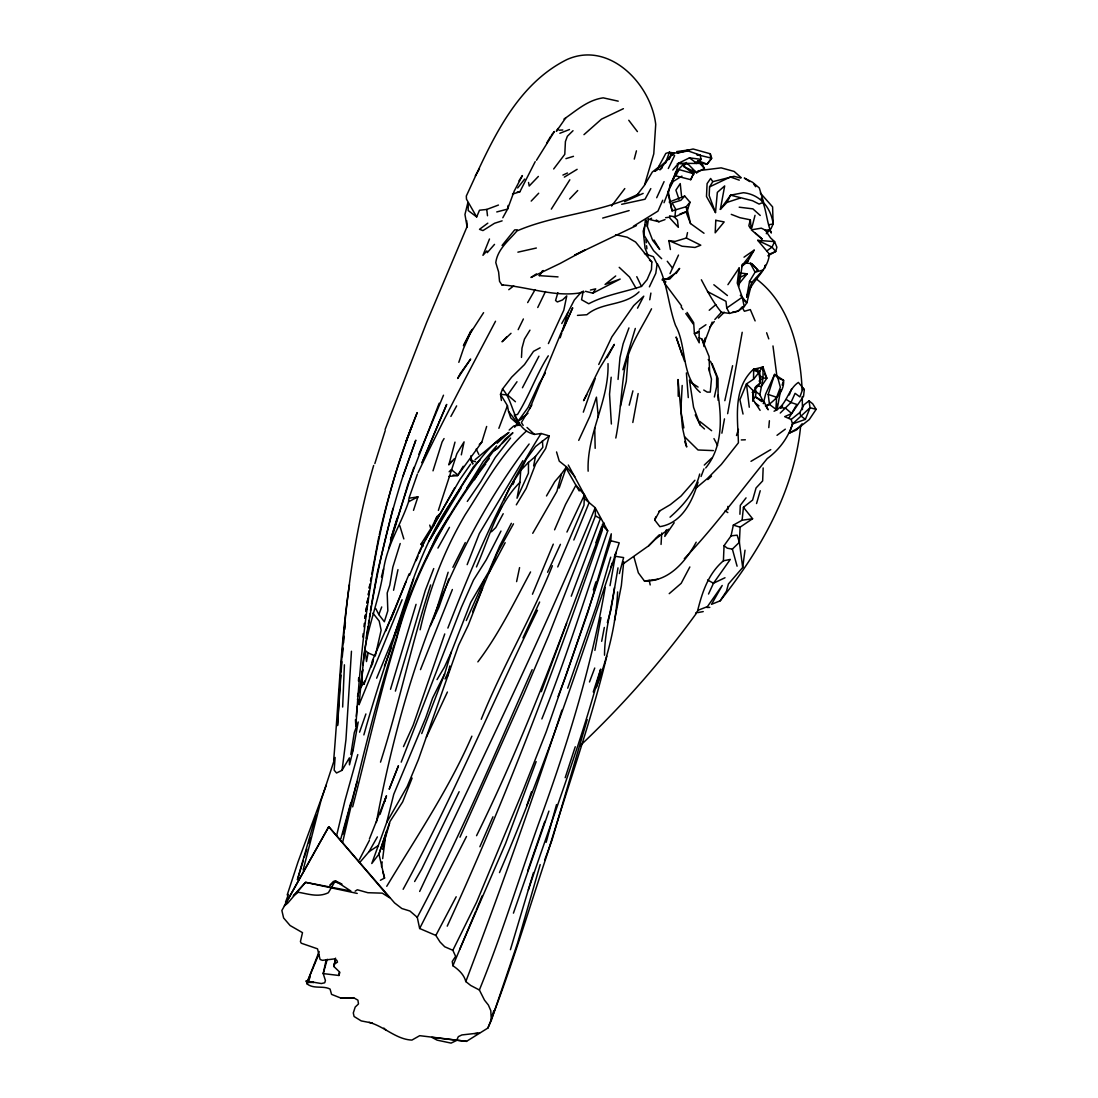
<?xml version="1.0" encoding="UTF-8"?>
<svg xmlns="http://www.w3.org/2000/svg" width="1098" height="1098" viewBox="0 0 1098 1098"><rect width="100%" height="100%" fill="white"/><g stroke="black" fill="none" stroke-linecap="round" stroke-linejoin="round"><path stroke-width="1.5" d="M468.201 203.006L468.201 210.542L476.669 216.937L479.497 210.226L486.757 209.444L498.451 205.052M762.973 369.944L762.973 367.02L754.82 368.997L758.155 369.202M542.426 440.751L542.824 447.284L535.508 456.425L528.495 462.354L528.426 473.183L517.034 498.218L519.93 482.338L520.726 470.397L526.313 459.197L535.481 446.584L549.274 435.906L541.108 433.504L534.452 434.41C512.78 429.277 514.989 402.815 502.527 389.021L511.613 377.204L524.473 364.591L533.532 351.333L540.134 347.805M727.919 284.67L739.105 268.022L738.885 286.153L742.234 265.332L754.134 250.166L744.019 257.179M743.03 414.056L739.901 399.713L746.475 383.902L753.53 379.235L753.667 369.093L759.706 371.536L760.406 382.873L753.708 391.231L752.748 401.141L752.94 390.394M608.018 363.616C609.17 401.003 586.565 433.902 588.144 471.193M557.743 566.939L583.985 505.217L584.465 494.91L568.311 465.03M763.179 403.529L764.181 403.419L764.222 401.992L755.355 396.817L756.234 391.808L754.779 387.731M763.165 467.94L762.643 480.91L756.055 487.965L752.61 500.057L743.442 507.303L742.097 520.232L733.327 525.132L731.062 535.879L724.062 545.637L723.404 560.804C707.881 574.034 701.924 593.222 697.299 612.039C662.423 660.323 622.964 705.232 579.689 746.146M342.658 707.03L344.415 664.812M740.807 178.027L733.958 176.325L712.794 181.664L709.569 186.88L709.184 195.65L715.498 212.573L717.337 192.37L724.68 185.919L720.343 209.375L726.945 202.416L730.595 195.169L743.415 192.713C760.173 194.47 771.07 207.797 773.143 223.992L770.837 229.043M739.915 514.262L740.299 505.355L746.05 497.874M615.566 234.711L627.191 237.209L635.591 242.027L651.814 261.942L651.471 269.586L647.12 279.606L641.465 286.427C623.966 292.219 605.3 294.978 588.748 303.762L581.569 299.727L583.258 291.011M743.442 507.303L752.583 518.736L740.121 527.15L739.379 542.275L742.687 567.501L728.427 583.985L726.478 591.163L720.164 600.839L711.545 604.312L722.21 585.481L707.4 606.645L698.52 610.063M682.187 385.467L680.829 410.638L683.834 427.891M521.468 357.426L521.989 348.121L524.446 339.145L529.963 330.141M357.468 699.151L359.101 704.587C365.716 627.315 379.153 549.947 403.035 475.942L415.813 440.161L402.897 476.408M661.051 544.43L661.723 533.038M351.456 651.251L345.952 739.668L342.054 770.316L336.537 772.992L334.163 770.192L335.11 757.483L320.945 800.785L303.144 870.041M763.673 401.992L765.622 394.1L774.598 374.391L777.851 378L780.376 387.306L776.629 397.284L775.888 409.266L769.478 404.435L768.188 394.443L774.598 374.391L783.615 380.333C784.411 391.629 775.215 399.919 766.926 405.958M718.119 400.317L718.023 378.481L712.108 363.658M340.929 675.16L337.525 725.586C342.329 638.089 348.725 549.961 373.663 465.47M341.149 671.798L341.835 661.723M617.625 591.932C616.047 624.817 607.661 657.057 596.132 687.815L600.771 672.539M566.225 674.872L595.761 587.938L610.776 540.738L611.27 533.806L587.883 612.286L546.186 731.886L522.977 790.67L476.628 902.144L452.856 950.292L455.615 956.372L452.239 961.464L452.911 965.732C458.635 969.671 464.029 974.571 465.813 981.571L470.699 985.455L479.373 989.998L484.493 1000.141L488.39 1005.054L490.792 1010.654L491.314 1020.358L487.896 1028.044L466.513 1041.357L431.816 1037.349L437.141 1040.149L451.086 1043.1L456.548 1040.492L458.346 1036.636L461.846 1034.947L479.551 1032.944M326.188 959.748L323.21 973.597L338.939 975.477L339.213 971.661L333.874 966.501L335.563 958.156M333.682 760.091C338.609 701.581 340.641 642.755 349.48 584.644M615.8 438.033C620.109 416.307 620.988 394.182 624.117 372.304C627.109 348.67 640.985 329.427 651.539 308.799M628.289 355.23L626.285 381.171L620.535 406.15M776.862 407.605L777.11 404.229M358.442 681.007L358.717 677.644M618.05 379.428L619.972 357.564L623.129 343.798L628.948 327.918M768.792 427.616L769.396 420.74M342.302 656.618L343.07 648.122M343.537 643.016L344.154 636.222M344.772 629.415L345.39 622.621M604.518 655.218C604.6 632.146 611.215 610.227 614.468 587.636M611.188 377.218L609.541 394.237L611.38 424.006M623.719 561.723L621.358 585.591L614.523 620.439M674.913 216.841L675.668 209.21L672.113 202.979L680.897 200.289L684.699 196.062L690.024 202.224L686.991 211.461L674.913 216.841L669.56 215.839M362.999 664.825C365.181 630.87 379.798 600.716 383.943 567.241C388.033 543.455 401.031 524.117 408.593 501.759L408.827 499.398M645.404 220.012L643.84 234.903L653.557 250.646L661.669 258.716M774.049 411.228C786.909 405.917 787.403 389.694 798.383 382.42L804.299 389.557L803.558 396.213L791.713 413.534L784.686 416.65L791.164 419.477L792.523 423.938L789.476 433.065L796.558 429.922L802.144 423.787M362.834 636.977L363.218 633.573M363.973 626.752L364.358 623.335M739.105 268.022L737.266 283.078L742.275 297.229L744.224 306.617L738.172 311.118L729.566 313.41L721.413 312.257C713.233 302.581 707.277 290.97 701.375 279.77M800.648 426.093C794.252 491.382 760.338 550.4 720.164 600.839M742.687 567.501L745.02 550.18M679.978 213.973L686.991 211.461L687.43 208.318M365.167 617.968L365.634 614.578M366.114 611.188L366.814 606.082M367.295 602.692L367.761 599.288M368.475 594.196L368.942 590.806M369.422 587.403L369.889 584.012M703.928 346.529L705.108 338.088M365.167 618.105L365.634 614.784M366.101 611.476L366.801 606.508M367.281 603.2L367.981 598.232M368.448 594.924L368.914 591.602M365.085 618.339L365.552 615.004M366.279 609.994L366.746 606.659M367.226 603.324L367.954 598.328M368.42 594.992L368.901 591.657M653.983 239.982L659.72 249.466L652.651 240.325L647.34 226.517L648.451 218.79M777.027 409.856L780.692 389.831M508.099 205.477L507.564 209.114L502.815 217.761M381.486 866.72L382.2 861.875M382.68 858.636L385.316 837.966L389.612 823.198M366.169 638.267L367.94 626.876M368.448 623.623L368.955 620.37M369.463 617.117L369.971 613.864M370.479 610.612L371.234 605.739M610.021 585.673L615.978 552.308L614.455 556.741M359.54 691.356L362.971 669.821M764.181 403.419L759.843 394.772L763.069 378.083L762.973 367.02L760.571 368.104M559.143 488.075L566.486 466.911L559.253 461.133L556.549 451.951M617.996 567.872L610.831 610.433L607.345 622.566M376.326 822.498C401.607 688.13 445.308 554.023 529.126 444.017M649.755 299.795L650.894 293.07M371.275 666.925L372.428 660.543L394.841 609.129M727.645 413.671L742.207 332.296M353.172 749.865L358.195 721.976L354.283 732.627L350.825 754.477L353.172 749.865L349.466 764.839L349.384 757.867L342.054 770.316M767.845 255.82L775.737 251.483L776.876 247.187L774.584 241.629L757.744 240.338L769.396 254.146C767.955 271.22 750.661 280.813 746.681 296.94L749.522 281.459L755.095 272.18L757.867 270.012L751.952 263.808L745.35 262.793M721.88 433.175L724.474 418.873M371.536 604.065L377.369 572.319L393.002 508.347M632.819 422.483L638.144 393.551M594.896 650.373L600.963 617.584M370.506 580.732L371.124 577.466M371.755 574.185L378.879 536.538M368.132 652.912L366.499 661.545L365.209 650.455L368.132 652.912L375.269 655.986L381.143 630.211L379.194 621.07L372.936 613.151M605.204 587.471C592.042 663.768 569.409 738.062 543.277 810.804C521.344 870.33 503.351 931.2 479.373 989.998M601.677 641.301L604.325 627.466M699.014 337.676L701.965 339.131L703.653 344.415L704.587 339.529M705.712 467.94C722.415 447.531 721.908 419.765 718.133 395.129M533.628 465.95L535.508 456.425M384.931 801.389L385.576 798.232M461.325 454.846L464.083 441.863L456.892 453.639L438.376 510.378M516.609 581.611L519.574 567.611M393.564 590.244L397.97 569.642M372.332 664.551L373.416 659.541L364.056 684.205M670.411 249.521L668.847 240.599L675.092 241.436L686.346 238.033L687.513 232.598M382.612 849.413L386.661 830.98L378.934 854.12L371.783 863.522L386.674 822.498L393.77 794.266L425.736 717.763L432.612 698.026L444.621 673.966L451.374 651.951L470.781 602.335L488.583 571.962L499.563 546.269L511.366 523.307M714.359 396.982L716.596 386.935L716.651 376.587L710.763 361.777L708.21 359.622M724.831 400.674L732.599 365.703M447.435 676.464L449.823 665.978M333.874 966.501L335.37 959.954M342.741 841.878C358.689 773.17 374.843 704.394 396.598 637.224C414.097 568.476 451.333 507.386 493.482 451.1L499.686 446.008M606.81 656.151C590.806 722.415 567.666 786.717 547.984 851.87C528.399 910.709 510.735 970.234 487.896 1028.044M666.349 529.867L664.798 536.428L674.186 522.73M336.564 835.798L344.909 800.799L357.783 754.601M750.867 286.537L746.901 302.732L744.224 306.617M379.29 534.877C388.665 493.208 401.333 452.307 417.185 412.642L405.903 441.794L412.038 425.681C374.734 521.509 362.409 624.46 355.848 726.396L355.45 719.643M670.549 183.544L668.051 193.495L672.072 210.885L686.168 206.726L690.024 202.224M731.268 214.357L739.874 217.692L750.346 219.82L748.836 225.749L750.483 228.494M751.718 228.247L755.026 215.332M629.209 405.189L632.915 390.861M381.418 576.999L383.518 568.874M342.837 834.37L348.505 812.479M574.789 476.587L566.486 466.911L561.449 473.883L556.906 491.382L532.736 533.312M356.301 716.363L357.111 706.289M352.664 806.852C367.089 751.128 379.496 694.924 396.337 639.86C413.246 575.366 445.376 516.499 485.824 463.836M634.273 159.086L636.442 150.851M610.721 557.18L596.42 605.972L567.707 688.185M619.354 573.581L623.623 557.578L615.347 556.302M297.393 879.58L316.046 815.141M454.215 458.868L448.89 464.674L454.997 442.123M664.029 202.718L676.272 171.398L678.509 163.259L689.475 157.838L701.032 159.347L700.126 155.106L687.06 150.577L677.439 153.253M546.131 842.317L556.521 804.573M340.764 838.982L350.811 802.816M420.136 629.772C429.291 589.297 444.114 550.427 465.223 514.674C484.04 485.741 500.414 454.394 526.45 431.047M587.21 719.588L551.882 840.519L544.635 860.201M388.651 548.575L408.099 483.806L439.186 403.241M765.292 265.222L764.414 268.351L765.21 265.551M348.903 810.914L357.015 782.05M467.775 203.034L464.962 214.467L467.172 227.382L466.677 220.671M395.39 691.109L425.269 590.532L433.737 568.572M327.245 959.281L323.21 973.597L325.406 980.459L324.747 982.765L321.343 983.547L306.205 981.008L307.22 984.041C314.152 989.271 322.839 985.4 330.059 989.051L331.555 994.376L340.902 998.082L353.638 997.725L357.921 1000.168L358.483 1003.943L355.189 1007.086L353.295 1012.96L354.078 1016.487L361.215 1020.907L372.4 1023.075M540.189 864.593L517.652 942.757L491.314 1020.358M433.875 618.078L448.135 572.25M476.45 566.939C489.255 537.91 496.872 505.574 519.93 482.338M549.274 435.906L545.679 448.506L535.673 463.905L526.148 488.5L516.321 504.819M756.549 503.543L760.228 490.737M430.663 584.932C411.558 643.346 399.233 703.653 380.512 762.149M622.882 369.738L635.303 328.453M644.979 225.076L643.208 231.129L645.075 248.285L648.3 255.82M338.939 975.477L339.886 972.238M557.894 292.686L555.574 300.481L557.345 301.964L562.505 299.96L566.76 295.897L563.809 310.171L548.396 343.578M562.3 331.404L567.858 312.601L574.35 299.974L581.501 291.876M510.419 949.701L533.491 872.567M698.054 482.146C692.481 501.402 681.666 523.279 659.871 526.656L654.696 519.999L655.767 516.925M397.133 518.132L390.531 539.873L413.905 467.336M297.531 879.512L303.377 860.338M304.352 857.14L306.795 849.152M308.744 842.756L310.212 837.966M363.863 734.919C378.577 682.174 396.9 630.774 413.713 578.701M357.495 696.393L359.636 689.407L364.893 681.021M561.915 710.09C532.146 801.334 499.796 891.809 465.813 981.571M782.147 385.082L783.121 381.912M448.766 476.422L457.66 475.558L481.775 442.233L486.661 426.463M400.207 543.524L392.837 567.144L389.804 585.097L387.196 593.002L387.827 610.776L384.341 621.743L378.837 614.592L375.763 608.594M374.843 463.576L385.206 430.622M433.01 470.836L442.11 441.931L444.059 438.569M736.497 435.522L738.46 429.345M416.06 604.339L390.504 689.283M444.745 633.944L413.15 725.284L403.488 746.626M394.347 635.618C408.703 591.218 422.318 546.131 448.121 506.7C466.623 480.485 480.704 449.974 508.964 432.434L497.051 443.317M593.332 589.928L595.953 581.816M544.814 821.318L527.63 871.112M565.182 777.713L575.256 746.75M287.196 894.966L297.97 862.067L326.298 785.084M413.493 510.337L417.926 496.872L408.95 498.231L417.391 474.199M657.935 169.229L658.882 166.347M584.369 498.602L595.212 507.715L607.729 530.842C586.099 593.647 566.692 657.29 541.863 718.929M560.158 337.786L561.764 332.996M528.371 889.888C552.843 816.445 580.911 744.06 600.702 669.107L593.249 691.96M492.247 1015.348L493.839 1010.64M458.827 362.326L463.48 348.642L470.273 333.298L483.587 312.656M433.751 525.915L436.935 516.595L440.559 513.274M526.711 805.877L531.542 791.713M610.9 567.103L612.423 562.67M359.568 732.174L365.895 713.961M380.032 814.359L386.496 795.762L369.395 839.037M448.821 578.948L438.98 607.139L430.485 625.613M746.681 296.94L751.759 282.433L763.096 270.026L755.095 272.18L750.346 263.383M595.13 378.728L583.312 412.162M513.425 913.152L548.931 811.079M482.598 588.336L468.146 625.448L458.607 645.253L418.434 759.514L407.18 786.552L386.674 822.498M595.898 542.673L601.58 526.752M699.687 474.034C695.432 491.712 683.285 505.451 670.027 517.185M536.153 761.628L505.615 843.429L459.705 949.358M541.328 691.685L566.637 623.403M665.388 163.328L669.409 152.279L674.392 153.116M404.778 606.48L393.853 636.373L376.655 678.18M803.022 388.376L799.879 396.9L795.089 393.345L790.972 402.499L780.253 413.04M384.437 666.115L391.561 647.024M420.493 669.629L452.376 589.502M419.669 891.452C479.442 764.181 542.028 637.965 595.212 507.715L595.418 515.882L548.767 635.344L523.691 694.403L459.966 837.198M385.11 429.483L426.559 322.647L467.323 226.01M571.262 596.2L600.386 518.572L595.418 515.882M589.489 681.968L594.745 668.037M378.837 614.592L381.72 606.961M285.521 902.144L288.431 894.472M498.863 428.316L507.441 405.697L500.51 394.306L502.527 389.021M558.045 696.53L565.662 676.45M444.621 673.966L421.728 733.574M703.653 344.415L712.177 322.071M701.059 476.491L703.969 468.901M789.284 394.937L791.685 388.747M467.158 564.646L479.318 533.573L522.868 460.666M307.687 980.83L319.161 951.513M447.874 628.07C473.869 561.037 502.513 494.375 541.108 433.504M385.769 630.938L409.197 573.787M412.121 778.098L402.65 801.897L389.982 821.482L378.934 854.12L384.547 878.084L380.416 880.267M402.088 599.741L359.101 704.587M452.911 965.732L475.599 911.628M489.502 238.993L482.955 255.326L486.908 250.879M401.209 762.136L461.421 607.249L473.526 580.019L486.236 559.843L500.976 531.075M684.315 558.649C714.4 527.287 739.75 492.096 767.241 458.58C779.017 449.974 788.103 437.869 792.523 423.938L805.369 419.395L810.077 407.729L808.965 400.866L803.942 404.805L799.797 412.546L791.164 419.477M390.723 619.972L405.999 581.789M529.758 408.648L560.474 334.355L572.703 307.783L563.096 329.743M552.39 565.731C531.391 618.147 502.335 666.884 481.253 719.286M573.829 540.01L589.091 502.747L584.465 494.91L575.915 485.234L566.252 468.366M318.681 954.478L307.728 980.843M472.634 611.737L497.312 552.884L513.493 523.815M409.472 575.325L420.095 549.741L454.668 487.896M484.383 579.909L466.279 620.562M476.257 910.05L482.159 895.858M418.86 454.325L443.496 395.211M307.22 984.041L310.267 976.74M416.101 560.707L418.009 556.206M419.285 553.2L423.746 542.714L420.987 544.196L423.142 546.173M553.282 544.141L532.461 594.224M447.408 692.028L426.436 737.074M532.146 669.684C495.335 752.871 459.993 836.964 417.281 917.352L419.642 928.496L435.851 935.427L440.051 942.015L444.731 946.778L452.856 950.292M644.595 184.821L653.777 153.83L655.726 124.431C651.045 84.285 609.514 40.475 566.939 59.553C514.001 85.905 490.01 145.142 466.321 196.007L466.485 199.205L476.669 216.937M554.586 529.812L565.525 504.449L575.915 485.234L579.195 490.957M499.494 872.594C545.761 765.086 582.695 653.955 619.231 542.837L610.776 540.738M566.939 532.05L584.465 494.91M479.881 846.723L492.961 816.802M662.725 200.248L657.949 211.118L633.422 226.257M670.604 184.286L676.272 171.398M359.279 859.83L369.353 840.45M418.05 472.73C442.316 421.467 468.983 371.632 495.527 321.247M670.013 273.649L678.495 255.079M425.928 559.5L427.987 554.957M429.359 551.923L436.222 536.771L448.972 516.266M447.229 926.149C506.658 797.34 556.315 664.331 602.308 530.224L602.198 526.848M656.7 197.736L664.07 181.623M451.374 651.951L444.498 667.008L437.031 679.607M690.724 179.688L693.497 173.662L679.017 169.559L675.778 175.845L690.724 179.688L693.497 173.662L692.605 169.504M471.879 736.168C448.931 789.064 416.403 837.047 386.757 886.292M547.586 572.278L560.419 544.347M708.526 594.032L713.494 583.23L730.28 559.417L723.404 560.804M578.728 440.38L589.942 416.156L596.434 397.16L598.286 417.034M476.559 835.702C526.464 734.548 564.646 628.44 603.941 522.895L602.143 525.16L607.729 530.842M522.964 637.911L539.64 602.02M503.735 500.29L509.458 488.006L520.726 470.397L528.495 462.354M512.491 194.113L519.876 191.779L535.206 161.639M537.498 610.214C492.082 702.967 452.568 798.507 403.144 889.27M649.385 286.853L655.794 273.32L657.084 264.179L653.406 256.74L644.43 253.556M598.753 364.481L611.861 336.866L633.683 305.628L643.771 296.172L637.513 308.181M445.019 678.935L449.755 668.998M431.198 528.577L436.935 516.595M668.874 159.526L672.552 153.418L687.54 151.085M537.745 307.509L545.473 291.546M459.142 791.699L421.797 868.985L414.619 881.529M466.499 836.484L419.642 928.496M518.16 329.647L523.389 318.969M668.311 168.516L674.597 155.683L672.552 153.418M452.884 567.323L465.264 542.577M522.442 387.759L538.94 356.191M497.051 516.046L501.539 507.07M512.793 484.643L514.289 481.651M456.178 896.778L435.851 935.427M505.162 542.687L489.008 572.964M669.972 185.727L676.094 173.758M530.567 571.934C514.139 602.514 498.876 634.136 477.863 661.874M689.846 566.966L681.158 583.367L669.217 593.661M503.2 513.713L495.802 527.534L491.465 531.775M557.921 128.48L556.37 131.348L565.827 117.747M607.098 357.728L614.331 344.36L599.453 368.516L583.587 400.674L586.854 394.758M450.88 416.43L456.644 405.889M650.812 188.609L645.02 199.232L621.674 204.297M437.937 548.094L449.466 527.342M654.696 519.999L659.816 510.79M561.764 323.526L567.858 312.601M670.205 186.948L673.294 181.39L681.94 176.119M425.242 539.749L460.144 479.25L470.548 464.262M430.224 539.393L450.029 504.133L473.567 466.636L480.251 459.609M360.377 861.752L369.01 851.691L377.383 836.896M741.754 266.539L747.903 261.132L754.134 250.166M527.671 302.595L535.069 289.694M428.838 541.589L461.242 487.759M546.488 495.967L554.778 481.651L561.449 473.883M788.789 418.311L796.146 405.629M569.835 179.784L551.306 209.128M546.694 143.083L550.729 136.262M545.363 373.073L539.338 383.243L528.083 407.482L518.174 421.152L525.201 415.648M759.706 371.536L753.53 379.235M475.31 175.845L479.442 168.886M474.432 479.702L477.836 474.007M463.205 466.266L457.66 475.558L453.145 474.981M531.844 404.997L521.385 422.524L523.183 425.434M536.497 160.267L554.421 131.499L551.539 134.903M466.952 487.718L483.161 461.544L496.584 445.925M420.987 544.196L430.841 528.536L429.716 525.119M518.97 180.827L522.401 175.57L514.235 191.052L507.564 209.114L496.749 211.941M585.481 291.313L592.865 293.166L595.692 288.856L590.45 290.037M558.031 276.888L539.255 275.639L542.563 270.657M514.674 427.246L517.474 423.032L508.539 411.366L507.441 405.697M696.187 542.192C685.509 561.792 668.806 581.693 644.43 581.007L638.336 572.813L633.889 556.782M696.008 162.106L707.098 164.165L711.669 158.208L710.296 153.789L693.099 148.999L678.262 152.444M808.965 400.866L812.726 403.803L816.13 409.362L809.267 419.56L799.646 427.095L789.476 433.065M676.162 273.484L679.648 268.392L670.192 278.549L665.608 279.578L674.748 273.841M467.295 501.415L480.718 481.871L495.28 457.468L510.584 438.088M686.415 162.449L683.615 166.471L696.654 172.757L704.422 168.474L701.732 163.231L698.904 161.571M548.286 355.834C536.387 374.391 529.291 395.774 517.46 414.536L514.235 414.934L519.903 424.94L513.713 426.01L509.17 430.059M501.415 400.482L500.51 394.306L507.605 395.006L516.993 381.747M720.343 209.375L730.595 195.169L752.555 200.742L759.102 204.077L763.59 202.183L759.308 187.964L752.542 182.295L744.293 178.068L749.756 181.582M752.775 400.29L755.355 396.817L761.655 401.539M362.011 671.207L362.162 681.556L360.624 683.615L361.036 686.909M671.015 155.038L659.816 169.861L662.108 167.912M755.451 386.867L760.406 382.873L758.883 372.936L753.667 369.093C732.558 388.363 737.801 417.432 738.405 442.81L721.304 464.454L707.579 478.357L695.871 488.267M553.68 168.968L564.784 154.31L565.415 141.532L567.364 136.262L573.019 130.703M611.559 206.026L624.803 188.568M636.662 195.471L644.32 185.493L652.294 172.057L658.32 167.321L665.813 153.404L669.409 152.279L672.498 155.257M780.651 408.332L782.6 405.835M517.68 187.95L524.679 179.056M486.29 462.299L489.283 458.511M709.637 327.369L714.29 321.494M539.255 275.639L543.304 270.547M502.074 245.458L514.688 229.894L517.282 229.825M698.424 170.588L696.654 172.757L687.554 163.602M738.858 284.011L747.148 273.855L740.697 273.059M538.377 176.435L529.195 186.015L528.536 182.46M672.813 170.025L678.509 163.259L696.901 163.465L701.032 159.347L696.901 163.465L689.475 157.838M759.253 371.44L762.973 367.02L766.871 378.234L761.147 386.633L756.742 385.659M766.28 233.696L769.602 229.88L771.359 232.982C766.473 221.837 766.541 208.894 761.189 198.23M487.265 252.664L494.512 244.387M694.91 480.251L681.048 496.049L670.329 504.641L658.8 511.448M714.853 319.477L721.413 312.257M448.89 464.674L451.964 461.297M506.603 337.004L502.047 341.794L511.009 333.312M531.199 201.085L538.693 193.234M569.656 198.944L577.726 190.53M742.413 306.726L738.172 311.118L732.366 312.23M676.272 171.686L684.356 163.396M648.671 545.802L659.225 535.124L648.671 545.802L622.758 564.125M502.088 443.606L512.89 432.763L505.368 438.953L497.627 448.506L493.482 451.1M792.523 423.938L810.077 407.729L816.13 409.362M718.421 318.077L724.282 312.244M767.351 232.103L769.602 229.88L765.196 230.086L761.326 228.164L751.307 229.853L762.232 239.117L755.451 233.174M449.137 471.769L451.319 469.628L457.564 474.638M724.062 545.637L727.288 548.204L732.366 549.11L739.379 542.275L737.129 535.165L731.062 535.879M696.887 333.298L699.124 331.157L699.206 342.823L694.403 333.641L693.662 322.675L687.046 312.395M704.271 465.072L711.559 458.195M707.812 479.579L711.504 476.148M669.602 158.126L654.833 171.343L657.688 169.504M583.971 134.656L601.498 119.147L623.403 108.675M479.277 444.429L481.775 442.233M475.091 459.719L501.608 437.484M675.352 172.757L679.017 169.559M709.226 310.267L715.855 304.613M518.174 421.152L527.973 413.301M615.704 275.969L605.067 284.451L620.178 279.07L592.865 293.166M508.772 289.694L513.727 285.878M759.102 381.047L763.069 378.083L766.871 378.234L764.537 374.144M777.013 435.316L785.317 429.153M487.814 223.168L479.497 229.331L482.942 230.58L494.525 223.278L502.115 220.849M742.234 265.332L747.903 261.132M655.588 538.789L668.641 529.236M766.761 250.975L772.031 247.132L774.584 241.629L770.563 237.882L765.196 230.086M744.307 300.55L746.901 302.732L742.275 297.229L726.739 308.03L729.566 313.41M699.302 329.249L705.945 324.733M369.01 851.691L378.357 845.542M536.483 273.896L530.965 277.478L560.2 263.424L585.632 249.658L574.707 255.134L636.456 225.57M355.121 891.192L357.358 889.764L367.871 892.715L382.296 893.154L389.516 897.711L328.769 826.725L284.355 905.877L287.758 903.132L305.56 882.325L350.825 891L335.343 880.898L329.867 885.359L333.476 881.351L341.931 884.137L335.343 880.898L328.371 892.715C318.296 897.642 308.387 893.937 298.258 892.249L293.262 895.803L305.56 882.325L357.207 893.415M333.806 964.469L337.47 962.15L336.866 960.393L334.574 958.897L322.4 960.338L320.081 959.474L317.528 948.837L301.25 943.209L300.427 941.604L302.499 932.655L290.105 925.532L283.613 917.969L281.87 910.489L328.769 826.725L394.553 902.913L401.827 908.513L409.925 911.024L417.281 917.352M564.345 177.121L577.136 169.312M695.583 613.068L697.299 612.039M750.991 461.325L770.769 449.604M563.974 119.078C576.313 110.706 587.457 100.11 603.2 97.846L618.215 101.167M639.022 291.89C623.952 306.383 601.937 301.799 586.881 314.728L577.466 315.387M650.318 218.914L651.581 218.228M694.403 333.641L699.124 331.157M408.593 501.759L417.926 496.872M739.613 277.643L747.148 273.855M724.996 577.74L713.494 583.23L707.579 579.991M709.569 186.88L730.417 176.97L739.297 180.168M562.917 175.076L567.46 173.004M624.529 201.675L643.154 193.399M769.396 254.146L775.737 251.483L772.031 247.132L757.744 240.338M638.803 193.852C600.469 213.355 556.123 214 516.952 230.951C508.731 240.586 497.49 249.315 495.788 262.614L498.616 271.975L499.549 281.363L501.868 284.89C529.209 286.866 556.576 298.285 584.136 292.109M669.176 202.073L684.699 196.062M559.87 133.27L569.478 129.537M648.122 219.12L658.951 221.769L665.004 219.586M742.193 264.426L746.613 262.93M726.945 202.416L740.176 198.079M765.292 405.807L769.478 404.435M565.937 158.647L573.485 156.328M602.692 218.077L629.127 210.569M692.042 172.029L694.924 171.302M517.885 252.169L536.359 248.024M697.93 612.56L703.228 611.586M768.778 224.733L773.143 223.992L772.594 206.877L760.269 192.974M699.934 170.492L721.139 167.857L734.137 171.425L741.068 177.574M644.43 581.007L657.702 579.277M752.144 392.411L756.234 391.808L759.843 394.772M742.097 520.232L752.583 518.736M676.684 151.593L688.446 150.001M517.089 192.164L519.876 191.779M501.868 284.89L502.953 284.739M665.594 217.692L669.876 217.143M474.761 1033.657L477.699 1033.314M662.396 279.167L670.192 278.549M340.902 998.082L353.638 997.725M558.964 130.223L562.821 129.989M741.301 439.941L745.336 439.79M706.865 607.469L709.788 607.372M677.315 163.602L688.35 163.945M713.384 450.605L698.026 449.988L684.644 436.798M697.148 154.914L700.126 155.106M694.938 163.108L700.057 163.506L704.422 168.474M739.187 207.193L752.885 208.867L760.241 215.469M466.513 1041.357L419.711 1035.675L411.915 1040.081C396.145 1039.463 384.163 1026.328 369.052 1022.348M780.211 407.289L785.825 408.442L791.713 413.534M696.777 154.543L711.669 158.208L707.098 164.165L697.642 160.569M733.327 525.132L740.121 527.15M470.905 455.752L471.015 460.391L475.612 461.764M797.326 404.627L790.972 402.499L786.264 399.411M768.188 394.443L776.629 397.284M777.851 378L783.615 380.333M668.847 240.599L682.064 246.213L694.993 247.462L700.771 245.197L686.346 238.033M749.522 281.459L751.759 282.433M662.108 279.949L665.951 281.966M707.483 291.533L725.984 301.332L726.739 308.03M703.749 390.037L707.208 392.096L710.269 392.11L711.463 379.098L708.567 368.091M689.64 381.624L698.081 387.059M656.247 219.971L658.951 221.769M725.215 510.776L727.809 512.601M686.181 212.285L690.505 223.553L704.01 233.256M697.381 161.543L700.057 163.506M684.095 166.622L693.497 173.662M755.246 403.021L758.993 405.862M519.313 425.516L510.721 417.83L508.539 411.366M649.494 260.144L651.814 261.942M805.369 419.395L800.703 415.771L799.797 412.546M759.665 375.42L763.069 378.083M699.769 421.412L711.628 430.704M713.837 284.753L727.425 295.554M507.605 395.006L515.442 401.744M802.103 387.621L804.299 389.557M755.74 278.521C789.86 303.734 800.181 349.837 802.171 389.941M695.24 414.852L700.181 425.022L704.477 428.961M527.026 427.465L534.452 434.41M619.203 267.336L629.525 277.012L636.236 288.596M750.73 263.081L757.867 270.012M740.327 295.307L742.275 297.229M673.87 216.526L677.425 220.135L678.344 227.341L669.602 217.843M753.708 391.231L746.475 383.902L749.275 407.221M700.236 392.398C680.884 375.996 687.06 346.543 675.517 325.406C668.215 305.354 667.46 282.447 657.373 263.781M383.875 1028.085L385.933 1030.185M669.409 152.279L671.29 154.557M628.756 120.272L637.416 131.609M667.268 261.269L672.525 268.09M753.667 369.093L755.081 370.932M664.002 282.419L681.611 305.971M362.162 681.556L364.193 684.301M753.846 184.231L755.685 186.729M681.117 306.932L682.997 309.581M685.811 313.548L693.332 324.157M712.794 181.664L710.639 178.466L707.098 183.599L706.481 196.473L715.498 212.573M753.187 399.782L760.104 410.35M765.759 405.958L768.133 409.787L764.222 401.992M742.577 308.058L744.389 311.269L750.318 309.595L755.122 320.918M713.961 438.61L717.584 445.404M476.203 449.068L478.824 454.421M471.015 460.391L472.744 463.974M636.785 276.669L641.465 286.427M701.965 339.131L709.075 356.507L709.582 371.289M700.181 425.022L693.565 407.317L689.462 380.086M684.672 441.465L686.717 446.996L682.434 427.52L678.029 379.551L678.235 396.254M766.637 332.763L768.765 338.87M684.603 361.338L676.121 337.004L682.256 355.189M679.017 199.328L675.901 190.146L680.238 183.586L681.542 196.075M471.33 458.676L472.813 463.534M399.796 525.709L403.831 538.926M732.366 549.11L737.087 566.197M382.79 871.592L384.547 878.084M693.03 171.11L693.895 174.321M672.072 210.885L668.119 190.983M686.895 207.906L690.505 223.553M649.165 580.279L650.208 584.946M686.168 206.726L686.991 211.461M646.283 219.971L647.34 226.517M517.474 423.032L517.844 425.489M772.978 345.952L776.917 376.367M486.757 209.444L487.498 215.757M645.926 239.721L646.255 242.74M646.571 245.746L646.9 248.766M750.346 219.82L751.142 228.192M710.296 153.789L710.749 159.581M686.401 372.895L688.281 397.586M594.718 427.904L595.171 448.327M802.267 396.502L802.446 409.609M727.892 506.398L727.919 509.65M715.786 220.314L715.182 232.831L724.186 221.933L715.786 220.314M369.861 584.987L369.395 588.295L369.861 584.987M398.409 765.841L389.268 789.05L398.409 765.841M439.227 421.838L421.975 462.834L446.694 404.421L439.227 421.838M470.383 331.898L463.452 345.705L472.401 329.345L470.383 331.898M460.474 373.32L457.633 378.481L470.644 359.046L460.474 373.32M313.726 982.435L307.083 982.381L306.205 981.008L313.726 982.435"/></g></svg>
